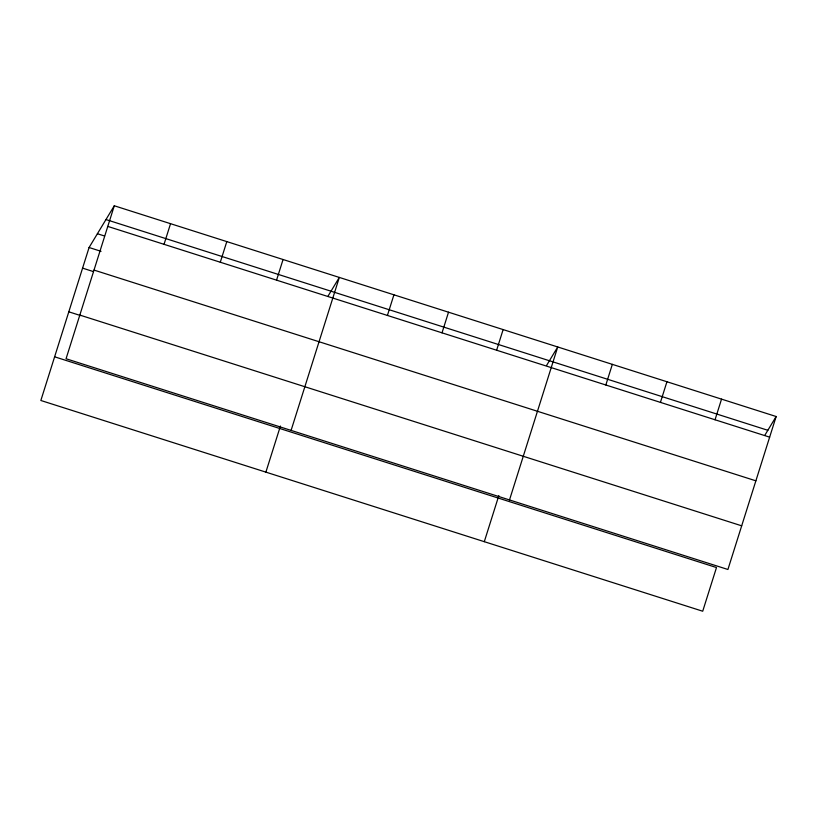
<?xml version="1.0" encoding="UTF-8"?>
<svg xmlns="http://www.w3.org/2000/svg" width="817" height="817" viewBox="0 0 817 817"><rect width="100%" height="100%" fill="white"/><g stroke="black" fill="none" stroke-linecap="round" stroke-linejoin="round"><path stroke-width="1.23" d="M114.288 205.772L66.054 358.745L727.916 569.49L776.15 416.517L114.288 205.772L89.084 247.51L40.85 400.483L702.712 611.228L716.489 567.549L54.616 356.804M164.033 244.324L170.549 223.684M220.294 262.237L226.799 241.597M276.555 280.149L283.06 259.52M265.882 472.134L280.425 426.035M291.087 430.406L339.321 277.433L328.148 295.928M387.411 315.454L393.927 294.814M442.017 332.836L448.523 312.206M496.624 350.227L503.129 329.588M484.297 541.681L498.84 495.572M509.502 499.943L557.735 346.97L546.563 365.475M605.836 385.001L612.341 364.362M660.432 402.383L666.938 381.743M715.038 419.775L721.544 399.135M764.978 435.022L776.15 416.517M105.965 219.548L767.837 430.293M107.783 226.411L769.645 437.156M97.397 233.733L104.586 236.021M89.084 247.51L101.053 251.319M94.006 270.08L755.878 480.825M82.578 268.139L93.352 271.571M79.821 315.076L741.683 525.821M68.802 311.818L80.781 315.628"/></g></svg>
